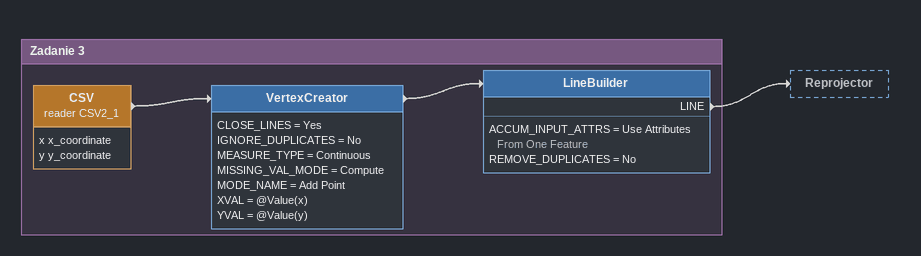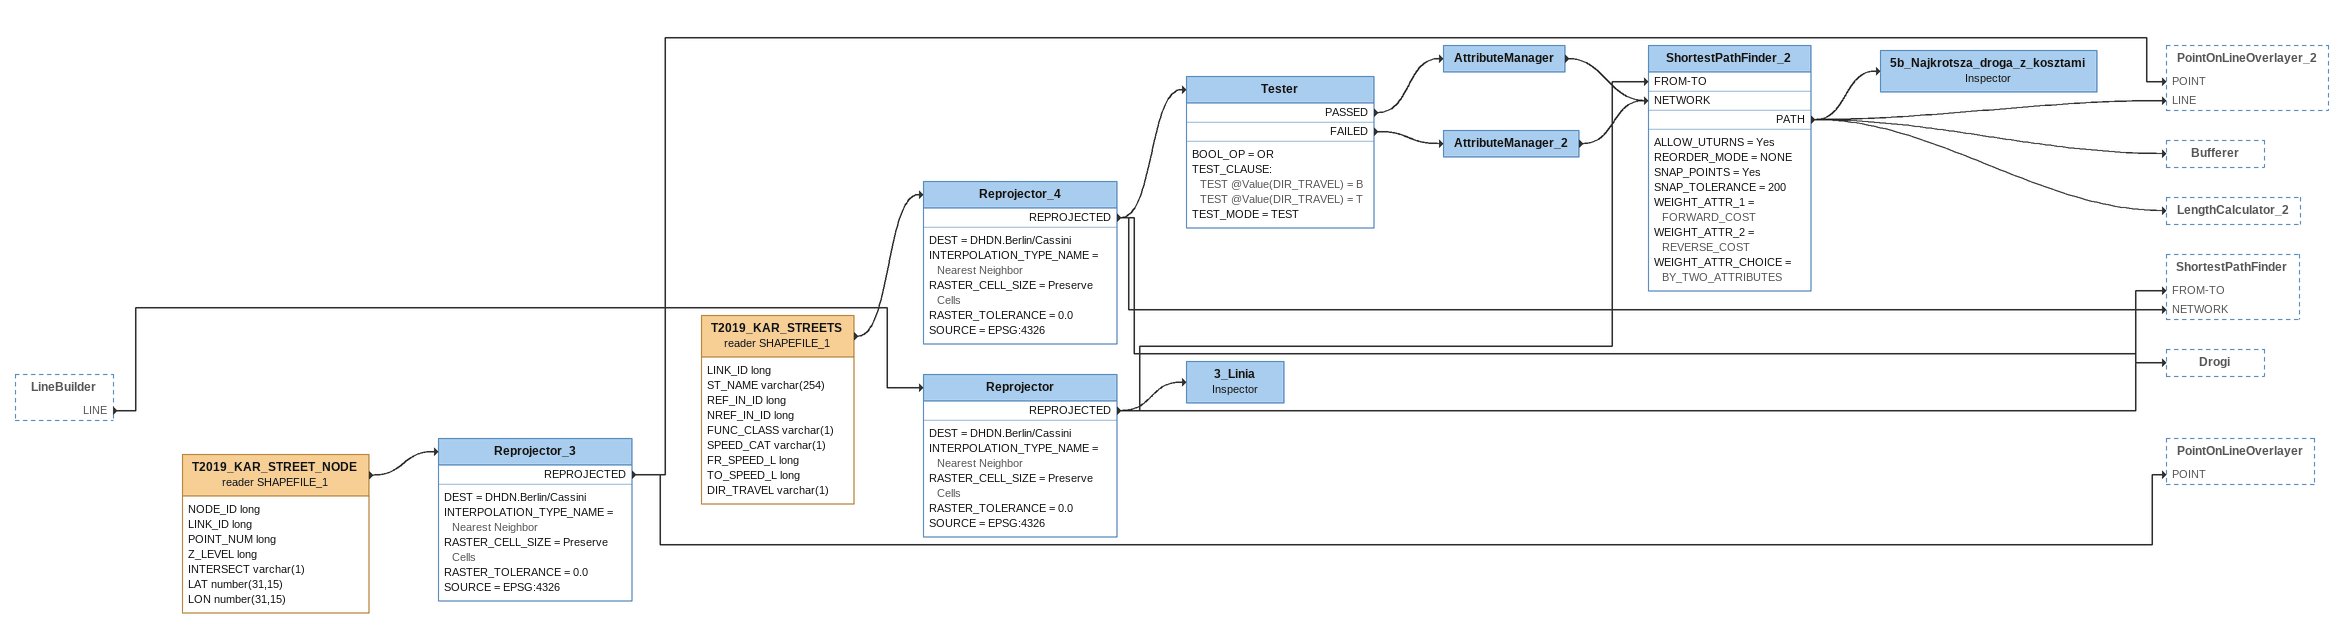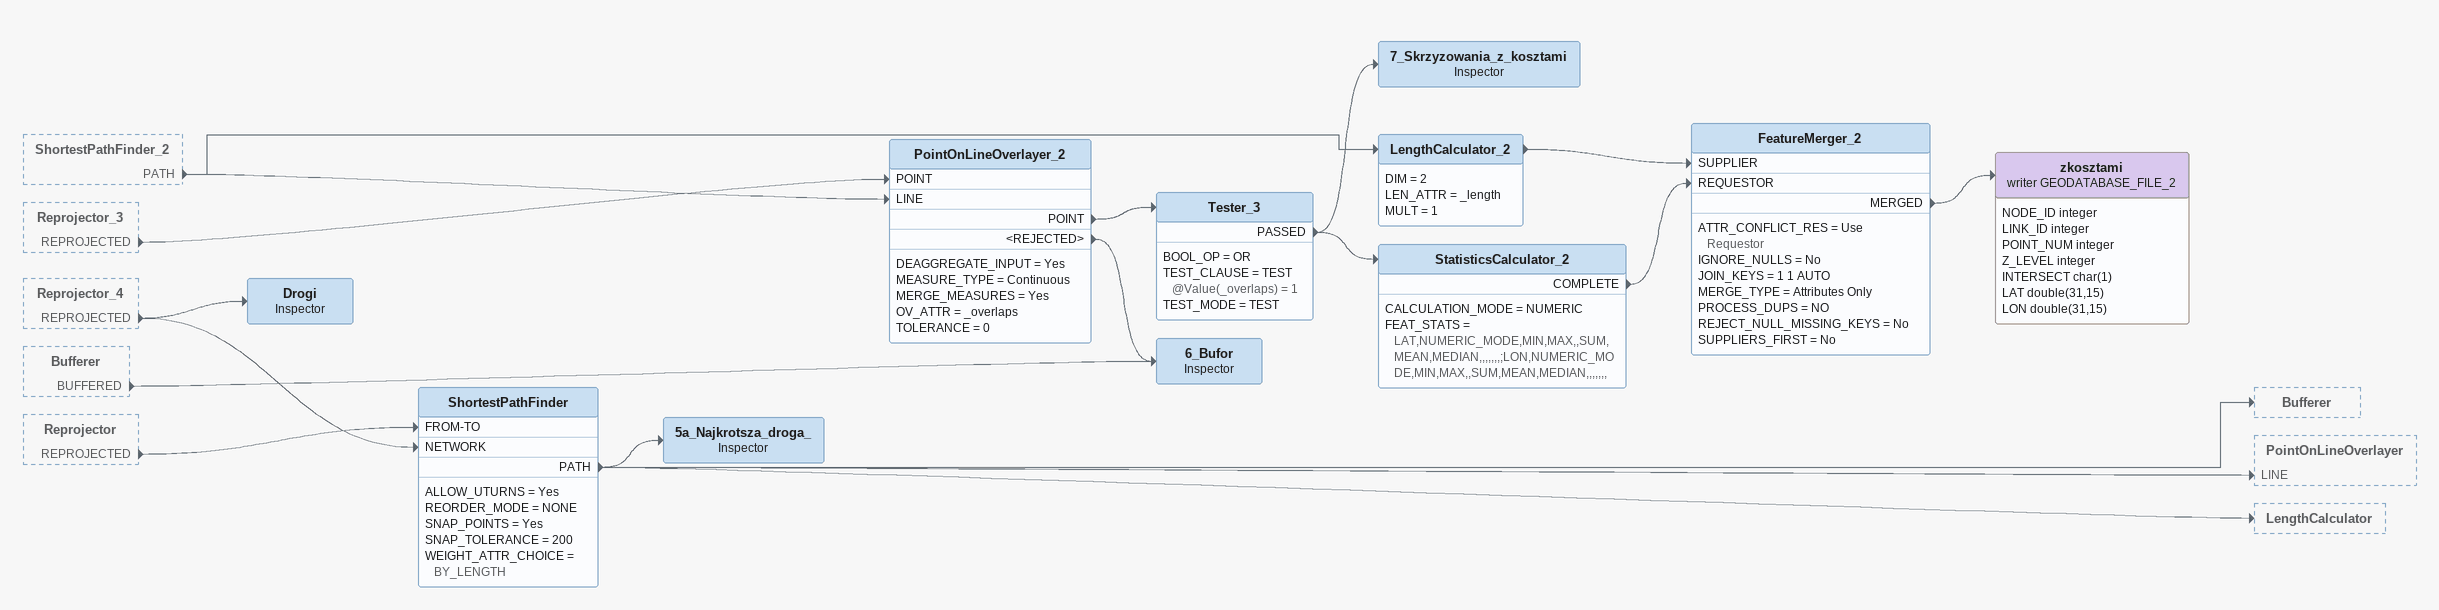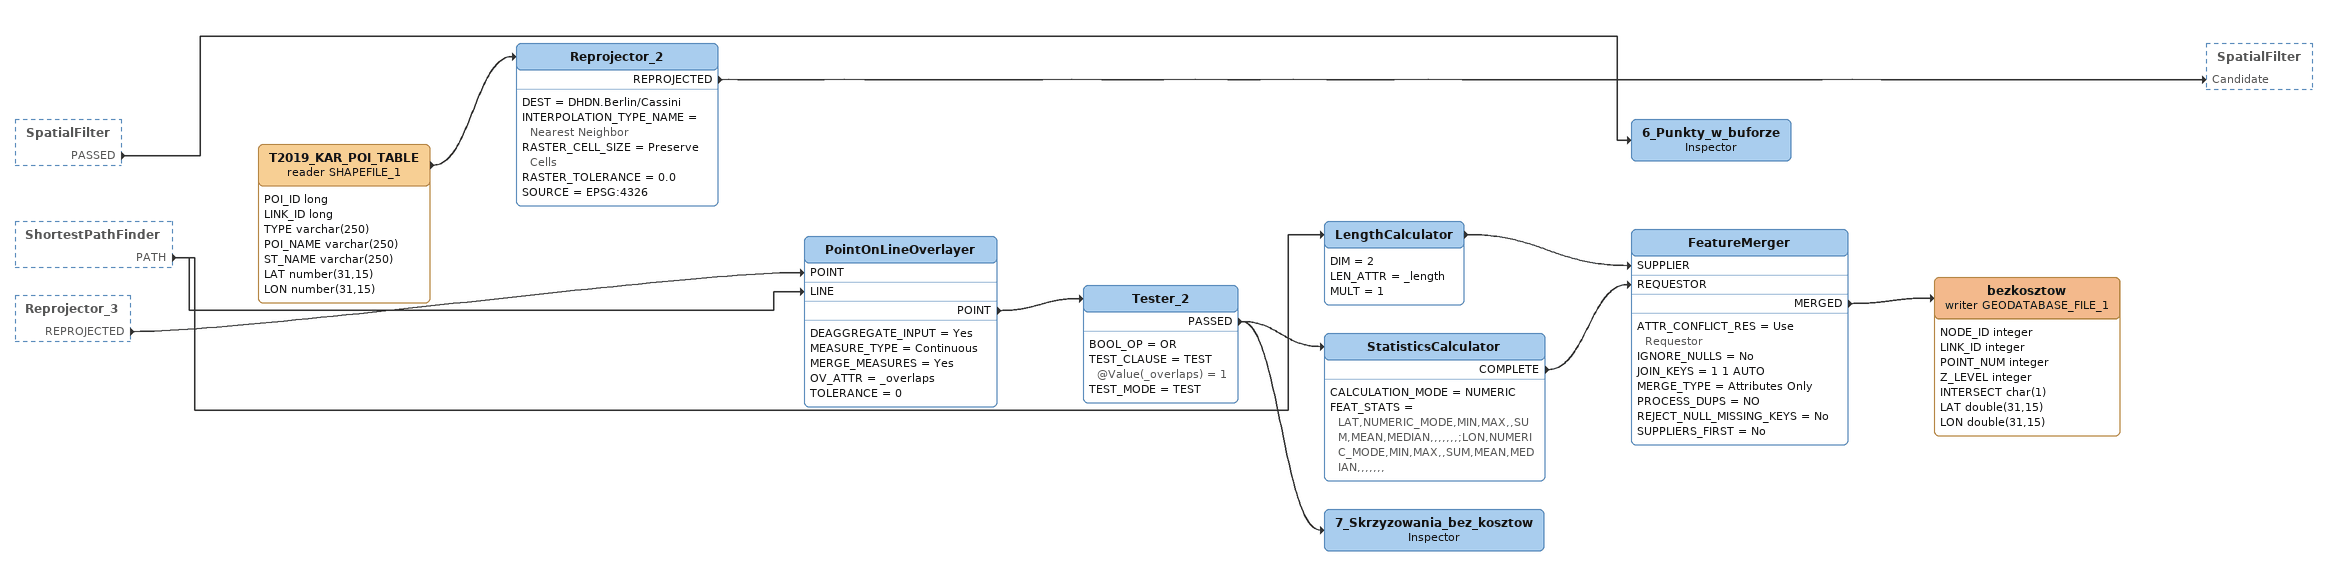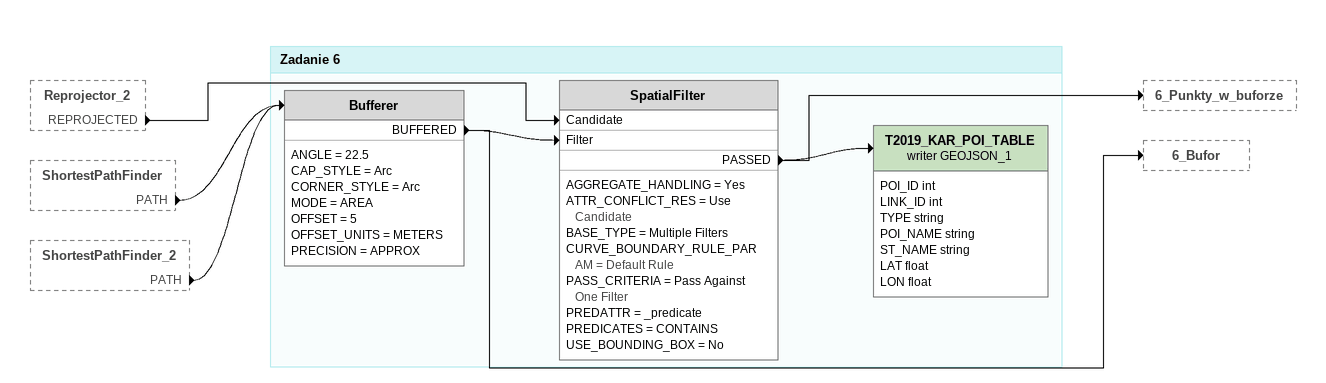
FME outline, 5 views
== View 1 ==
Bookmark: Zadanie 3
CSV (reader CSV2_1)
    attributes: x x_coordinate, y y_coordinate
    -> VertexCreator
VertexCreator
    CLOSE_LINES = Yes
    IGNORE_DUPLICATES = No
    MEASURE_TYPE = Continuous
    MISSING_VAL_MODE = Compute
    MODE_NAME = Add Point
    XVAL = @Value(x)
    YVAL = @Value(y)
    -> LineBuilder
LineBuilder
    ACCUM_INPUT_ATTRS = Use Attributes From One Feature
    REMOVE_DUPLICATES = No
    LINE -> Reprojector

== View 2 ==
LineBuilder [outside]
    LINE -> Reprojector
T2019_KAR_STREET_NODE (reader SHAPEFILE_1)
    attributes: NODE_ID long, LINK_ID long, POINT_NUM long, Z_LEVEL long, INTERSECT varchar(1), LAT number(31,15), LON number(31,15)
    -> Reprojector_3
Reprojector_3
    DEST = DHDN.Berlin/Cassini
    INTERPOLATION_TYPE_NAME = Nearest Neighbor
    RASTER_CELL_SIZE = Preserve Cells
    RASTER_TOLERANCE = 0.0
    SOURCE = EPSG:4326
    REPROJECTED -> PointOnLineOverlayer [POINT]
    REPROJECTED -> PointOnLineOverlayer_2 [POINT]
Reprojector
    DEST = DHDN.Berlin/Cassini
    INTERPOLATION_TYPE_NAME = Nearest Neighbor
    RASTER_CELL_SIZE = Preserve Cells
    RASTER_TOLERANCE = 0.0
    SOURCE = EPSG:4326
    REPROJECTED -> ShortestPathFinder [FROM-TO]
    REPROJECTED -> ShortestPathFinder_2 [FROM-TO]
    REPROJECTED -> 3_Linia
3_Linia: Inspector
T2019_KAR_STREETS (reader SHAPEFILE_1)
    attributes: LINK_ID long, ST_NAME varchar(254), REF_IN_ID long, NREF_IN_ID long, FUNC_CLASS varchar(1), SPEED_CAT varchar(1), FR_SPEED_L long, TO_SPEED_L long, DIR_TRAVEL varchar(1)
    -> Reprojector_4
Reprojector_4
    DEST = DHDN.Berlin/Cassini
    INTERPOLATION_TYPE_NAME = Nearest Neighbor
    RASTER_CELL_SIZE = Preserve Cells
    RASTER_TOLERANCE = 0.0
    SOURCE = EPSG:4326
    REPROJECTED -> ShortestPathFinder [NETWORK]
    REPROJECTED -> Tester
    REPROJECTED -> Drogi
Tester
    BOOL_OP = OR
    TEST_CLAUSE:
      TEST @Value(DIR_TRAVEL) = B
      TEST @Value(DIR_TRAVEL) = T
    TEST_MODE = TEST
    PASSED -> AttributeManager
    FAILED -> AttributeManager_2
AttributeManager
    -> ShortestPathFinder_2 [NETWORK]
AttributeManager_2
    -> ShortestPathFinder_2 [NETWORK]
ShortestPathFinder_2
    ALLOW_UTURNS = Yes
    REORDER_MODE = NONE
    SNAP_POINTS = Yes
    SNAP_TOLERANCE = 200
    WEIGHT_ATTR_1 = FORWARD_COST
    WEIGHT_ATTR_2 = REVERSE_COST
    WEIGHT_ATTR_CHOICE = BY_TWO_ATTRIBUTES
    PATH -> Bufferer
    PATH -> PointOnLineOverlayer_2 [LINE]
    PATH -> LengthCalculator_2
    PATH -> 5b_Najkrotsza_droga_z_kosztami
5b_Najkrotsza_droga_z_kosztami: Inspector

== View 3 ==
ShortestPathFinder_2 [outside]
    PATH -> PointOnLineOverlayer_2 [LINE]
    PATH -> LengthCalculator_2
Reprojector_3 [outside]
    REPROJECTED -> PointOnLineOverlayer_2 [POINT]
Reprojector_4 [outside]
    REPROJECTED -> ShortestPathFinder [NETWORK]
    REPROJECTED -> Drogi
Bufferer [outside]
    BUFFERED -> 6_Bufor
Reprojector [outside]
    REPROJECTED -> ShortestPathFinder [FROM-TO]
LengthCalculator_2
    DIM = 2
    LEN_ATTR = _length
    MULT = 1
    -> FeatureMerger_2 [SUPPLIER]
PointOnLineOverlayer_2
    DEAGGREGATE_INPUT = Yes
    MEASURE_TYPE = Continuous
    MERGE_MEASURES = Yes
    OV_ATTR = _overlaps
    TOLERANCE = 0
    POINT -> Tester_3
    <REJECTED> -> 6_Bufor
Tester_3
    BOOL_OP = OR
    TEST_CLAUSE = TEST @Value(_overlaps) = 1
    TEST_MODE = TEST
    PASSED -> StatisticsCalculator_2
    PASSED -> 7_Skrzyzowania_z_kosztami
7_Skrzyzowania_z_kosztami: Inspector
StatisticsCalculator_2
    CALCULATION_MODE = NUMERIC
    FEAT_STATS = LAT,NUMERIC_MODE,MIN,MAX,,SUM,MEAN,MEDIAN,,,,,,,;LON,NUMERIC_MODE,MIN,MAX,,SUM,MEAN,MEDIAN,,,,,,,
    COMPLETE -> FeatureMerger_2 [REQUESTOR]
FeatureMerger_2
    ATTR_CONFLICT_RES = Use Requestor
    IGNORE_NULLS = No
    JOIN_KEYS = 1 1 AUTO
    MERGE_TYPE = Attributes Only
    PROCESS_DUPS = NO
    REJECT_NULL_MISSING_KEYS = No
    SUPPLIERS_FIRST = No
    MERGED -> zkosztami (writer GEODATABASE_FILE_2)
zkosztami (writer GEODATABASE_FILE_2)
    attributes: NODE_ID integer, LINK_ID integer, POINT_NUM integer, Z_LEVEL integer, INTERSECT char(1), LAT double(31,15), LON double(31,15)
Drogi: Inspector
ShortestPathFinder
    ALLOW_UTURNS = Yes
    REORDER_MODE = NONE
    SNAP_POINTS = Yes
    SNAP_TOLERANCE = 200
    WEIGHT_ATTR_CHOICE = BY_LENGTH
    PATH -> Bufferer
    PATH -> PointOnLineOverlayer [LINE]
    PATH -> LengthCalculator
    PATH -> 5a_Najkrotsza_droga_
6_Bufor: Inspector
5a_Najkrotsza_droga_: Inspector

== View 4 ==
SpatialFilter [outside]
    PASSED -> 6_Punkty_w_buforze
ShortestPathFinder [outside]
    PATH -> PointOnLineOverlayer [LINE]
    PATH -> LengthCalculator
Reprojector_3 [outside]
    REPROJECTED -> PointOnLineOverlayer [POINT]
T2019_KAR_POI_TABLE (reader SHAPEFILE_1)
    attributes: POI_ID long, LINK_ID long, TYPE varchar(250), POI_NAME varchar(250), ST_NAME varchar(250), LAT number(31,15), LON number(31,15)
    -> Reprojector_2
Reprojector_2
    DEST = DHDN.Berlin/Cassini
    INTERPOLATION_TYPE_NAME = Nearest Neighbor
    RASTER_CELL_SIZE = Preserve Cells
    RASTER_TOLERANCE = 0.0
    SOURCE = EPSG:4326
    REPROJECTED -> SpatialFilter [Candidate]
6_Punkty_w_buforze: Inspector
LengthCalculator
    DIM = 2
    LEN_ATTR = _length
    MULT = 1
    -> FeatureMerger [SUPPLIER]
PointOnLineOverlayer
    DEAGGREGATE_INPUT = Yes
    MEASURE_TYPE = Continuous
    MERGE_MEASURES = Yes
    OV_ATTR = _overlaps
    TOLERANCE = 0
    POINT -> Tester_2
Tester_2
    BOOL_OP = OR
    TEST_CLAUSE = TEST @Value(_overlaps) = 1
    TEST_MODE = TEST
    PASSED -> StatisticsCalculator
    PASSED -> 7_Skrzyzowania_bez_kosztow
StatisticsCalculator
    CALCULATION_MODE = NUMERIC
    FEAT_STATS = LAT,NUMERIC_MODE,MIN,MAX,,SUM,MEAN,MEDIAN,,,,,,,;LON,NUMERIC_MODE,MIN,MAX,,SUM,MEAN,MEDIAN,,,,,,,
    COMPLETE -> FeatureMerger [REQUESTOR]
FeatureMerger
    ATTR_CONFLICT_RES = Use Requestor
    IGNORE_NULLS = No
    JOIN_KEYS = 1 1 AUTO
    MERGE_TYPE = Attributes Only
    PROCESS_DUPS = NO
    REJECT_NULL_MISSING_KEYS = No
    SUPPLIERS_FIRST = No
    MERGED -> bezkosztow (writer GEODATABASE_FILE_1)
bezkosztow (writer GEODATABASE_FILE_1)
    attributes: NODE_ID integer, LINK_ID integer, POINT_NUM integer, Z_LEVEL integer, INTERSECT char(1), LAT double(31,15), LON double(31,15)
7_Skrzyzowania_bez_kosztow: Inspector

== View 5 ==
Reprojector_2 [outside]
    REPROJECTED -> SpatialFilter [Candidate]
ShortestPathFinder [outside]
    PATH -> Bufferer
ShortestPathFinder_2 [outside]
    PATH -> Bufferer

Bookmark: Zadanie 6
Bufferer
    ANGLE = 22.5
    CAP_STYLE = Arc
    CORNER_STYLE = Arc
    MODE = AREA
    OFFSET = 5
    OFFSET_UNITS = METERS
    PRECISION = APPROX
    BUFFERED -> SpatialFilter [Filter]
    BUFFERED -> 6_Bufor
SpatialFilter
    AGGREGATE_HANDLING = Yes
    ATTR_CONFLICT_RES = Use Candidate
    BASE_TYPE = Multiple Filters
    CURVE_BOUNDARY_RULE_PARAM = Default Rule
    PASS_CRITERIA = Pass Against One Filter
    PREDATTR = _predicate
    PREDICATES = CONTAINS
    USE_BOUNDING_BOX = No
    PASSED -> T2019_KAR_POI_TABLE (writer GEOJSON_1)
    PASSED -> 6_Punkty_w_buforze
T2019_KAR_POI_TABLE (writer GEOJSON_1)
    attributes: POI_ID int, LINK_ID int, TYPE string, POI_NAME string, ST_NAME string, LAT float, LON float
